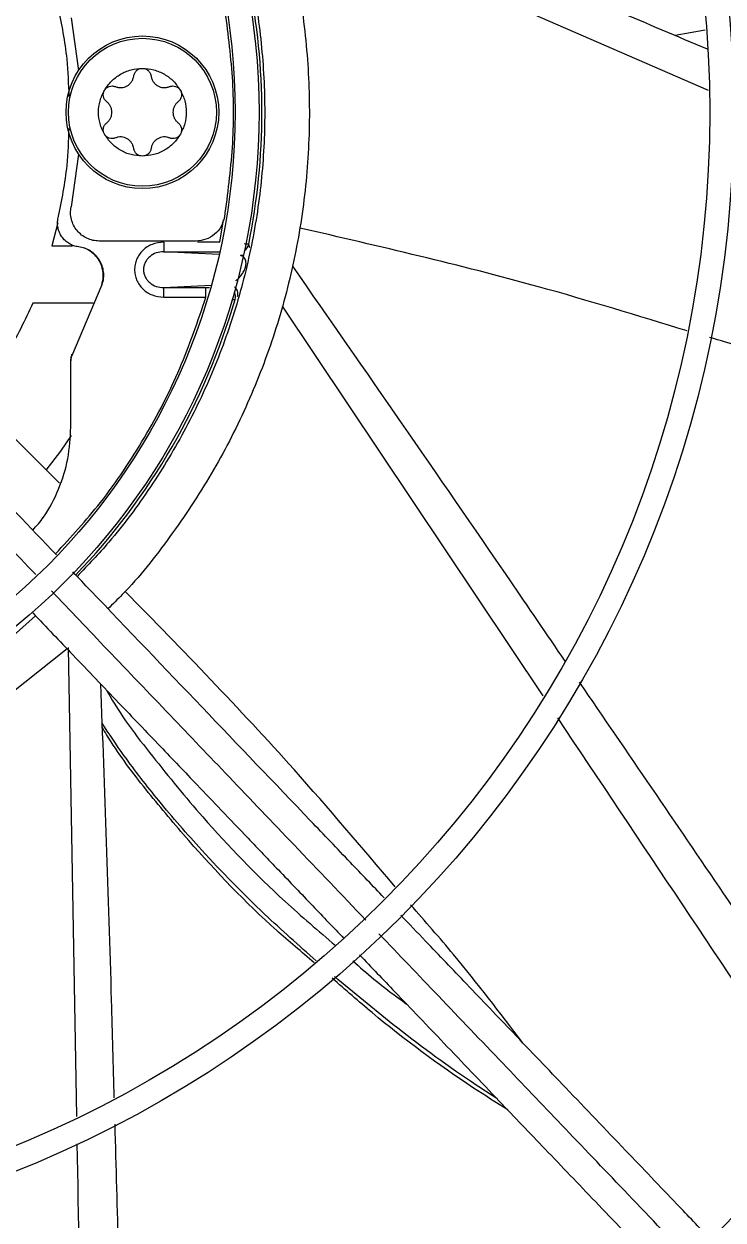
# Model space of a CAD drawing. Header units: inches. Extents: x 1229 to 1453, y -1023 to -720.
# Drawn here: x 1316.885 to 1319.771, y -990.05 to -985.112 of the extents above; entities that cross this region are included whole.
import ezdxf

# ---------------------------------------------------------------- set-up
doc = ezdxf.new("R2010")
doc.units = ezdxf.units.IN
doc.header["$MEASUREMENT"] = 0

msp = doc.modelspace()

# ---------------------------------------------------------------- linework, layer by layer
at = {"color": 18, "linetype": 'Continuous', "lineweight": 25, "true_color": 0x000000}
for p, q in [((1319.711, -985.3871), (1317.9342, -984.6135)), ((1317.0802, -985.0868), (1317.111, -985.3044)), ((1319.6974, -985.1382), (1319.5736, -985.1602)), ((1317.111, -985.6499), (1317.0802, -985.8676)), ((1317.6944, -986.0133), (1317.7086, -985.9213)), ((1317.0256, -985.9332), (1317.0004, -986.0284)), ((1317.5962, -986.0087), (1317.196, -986.0087)), ((1317.6944, -986.0133), (1317.6013, -986.0133)), ((1317.8175, -986.0373), (1317.8131, -986.0224)), ((1317.0004, -986.0284), (1317.0855, -986.0284)), ((1317.6912, -986.0642), (1317.4621, -986.0527)), ((1317.4621, -986.0527), (1317.6938, -986.0527)), ((1317.0835, -986.4843), (1317.2086, -986.1878)), ((1317.2086, -986.1878), (1317.2066, -986.1875)), ((1317.4621, -986.2009), (1317.6591, -986.191)), ((1317.4621, -986.2009), (1317.6367, -986.2009)), ((1317.6367, -986.2009), (1317.6518, -986.2009)), ((1317.1713, -986.2646), (1316.9224, -986.2646)), ((1317.4621, -986.2403), (1317.6367, -986.2403)), ((1319.0279, -987.8862), (1317.9529, -986.2772)), ((1317.0791, -986.4939), (1317.0791, -986.5024)), ((1317.0791, -986.7764), (1317.0791, -986.5024)), ((1317.0835, -986.4843), (1317.0834, -986.4762)), ((1316.6887, -986.6655), (1317.0316, -987.0084)), ((1316.9336, -987.5558), (1316.828, -987.6486)), ((1317.0633, -987.6915), (1316.828, -987.8791)), ((1317.1036, -989.6216), (1317.0692, -987.6869))]:
    msp.add_line(p, q, dxfattribs=at)
at = {"color": 18, "linetype": 'Continuous', "lineweight": 25, "true_color": 0x000000, "flags": 128}
for points in [[(1317.7916, -986.0666), (1317.7857, -986.0681), (1317.779, -986.0687)], [(1316.9773, -986.9541), (1317.037, -986.8754), (1317.0817, -986.8116)]]:
    msp.add_lwpolyline(points, dxfattribs=at)
at = {"color": 18, "linetype": 'Continuous', "lineweight": 25, "true_color": 0x000000}
for centre, radius in [((1315.1106, -985.4772), 8.5704), ((1315.1106, -985.4772), 8.472), ((1315.1106, -985.4772), 6.6478), ((1315.1106, -985.4772), 6.5493), ((1315.1106, -985.4772), 4.7037), ((1315.1106, -985.4772), 4.6053), ((1315.1106, -985.4772), 2.745), ((1315.1106, -985.4772), 2.6465), ((1317.3744, -985.4772), 0.315), ((1317.3744, -985.4772), 0.3053)]:
    msp.add_circle(centre, radius, dxfattribs=at)
for centre, radius, start, end in [((1315.1106, -985.4772), 2.7569, 348.5929, 11.4071), ((1317.7745, -986.0146), 0.0394, 302.4194, 348.5852), ((1317.7192, -986.2389), 0.0394, 343.733, 29.8951), ((1315.1106, -985.4772), 2.7569, 316.1598, 343.7218), ((1315.1106, -985.4772), 12.9331, 283.26667, 346.73333)]:
    msp.add_arc(centre, radius, start, end, dxfattribs=at)
for points, knots in [([(1303.4011, -985.4772), (1303.4059, -985.2217), (1303.4156, -984.7108), (1303.4936, -983.9477), (1303.6177, -983.1911), (1303.792, -982.4444), (1304.0146, -981.7106), (1304.2847, -980.9929), (1304.6012, -980.2945), (1304.9626, -979.6182), (1305.3675, -978.9671), (1305.8142, -978.3438), (1306.3006, -977.751), (1306.8248, -977.1914), (1307.3845, -976.6672), (1307.9772, -976.1807), (1308.6005, -975.7341), (1309.2517, -975.3292), (1309.9279, -974.9677), (1310.6264, -974.6513), (1311.344, -974.3812), (1312.0778, -974.1586), (1312.8246, -973.9844), (1313.5811, -973.8595), (1314.3442, -973.7844), (1315.1106, -973.7593), (1315.877, -973.7844), (1316.6401, -973.8595), (1317.3967, -973.9844), (1318.1434, -974.1586), (1318.8772, -974.3812), (1319.5949, -974.6513), (1320.2933, -974.9677), (1320.9696, -975.3292), (1321.6207, -975.7341), (1322.244, -976.1807), (1322.8368, -976.6672), (1323.3964, -977.1914), (1323.9206, -977.751), (1324.407, -978.3438), (1324.8537, -978.9671), (1325.2586, -979.6182), (1325.6201, -980.2945), (1325.9365, -980.9929), (1326.2066, -981.7106), (1326.4292, -982.4444), (1326.6035, -983.1911), (1326.7277, -983.9477), (1326.8056, -984.7108), (1326.8153, -985.2217), (1326.8201, -985.4772)], [0, 0, 0, 0, 0.020833, 0.041667, 0.0625, 0.083333, 0.104167, 0.125, 0.145833, 0.166667, 0.1875, 0.208333, 0.229167, 0.25, 0.270833, 0.291667, 0.3125, 0.333333, 0.354167, 0.375, 0.395833, 0.416667, 0.4375, 0.458333, 0.479167, 0.5, 0.520833, 0.541667, 0.5625, 0.583333, 0.604167, 0.625, 0.645833, 0.666667, 0.6875, 0.708333, 0.729167, 0.75, 0.770833, 0.791667, 0.8125, 0.833333, 0.854167, 0.875, 0.895833, 0.916667, 0.9375, 0.958333, 0.979167, 1, 1, 1, 1]), ([(1317.3244, -983.525), (1317.386, -983.5982), (1317.5142, -983.7506), (1317.6768, -984.0065), (1317.8173, -984.2833), (1317.9274, -984.5738), (1318.0067, -984.874), (1318.0539, -985.181), (1318.0688, -985.4912), (1318.051, -985.8013), (1318.0008, -986.1078), (1317.9188, -986.4073), (1317.8057, -986.6965), (1317.6634, -986.9728), (1317.4911, -987.2307), (1317.3462, -987.4161), (1317.252, -987.5071), (1317.2322, -987.5263)], [0, 0, 0, 0, 0.065205, 0.135665, 0.206125, 0.276585, 0.347045, 0.417505, 0.487965, 0.558425, 0.628885, 0.699345, 0.769805, 0.840265, 0.910725, 0.981185, 1, 1, 1, 1]), ([(1317.1899, -983.6536), (1317.236, -983.7068), (1317.3444, -983.832), (1317.488, -984.0502), (1317.6228, -984.3018), (1317.7302, -984.5665), (1317.81, -984.8407), (1317.8611, -985.1216), (1317.8831, -985.4064), (1317.8757, -985.6919), (1317.8389, -985.9751), (1317.7733, -986.253), (1317.6793, -986.5227), (1317.5584, -986.7814), (1317.4106, -987.0256), (1317.2598, -987.2314), (1317.1493, -987.3465), (1317.1047, -987.3929)], [0, 0, 0, 0, 0.051393, 0.12075, 0.190107, 0.259464, 0.328821, 0.398178, 0.467535, 0.536892, 0.606249, 0.675606, 0.744963, 0.81432, 0.883677, 0.953035, 1, 1, 1, 1]), ([(1317.8801, -984.4532), (1318.3649, -984.6536), (1318.9742, -984.9056), (1319.5807, -985.1631), (1319.7047, -985.2157)], [0, 0, 0, 0, 0.795557, 1, 1, 1, 1]), ([(1317.0721, -985.4127), (1317.0704, -985.361), (1317.0663, -985.2359), (1317.0413, -985.1132), (1317.0267, -985.0412)], [0, 0, 0, 0, 0.413893, 1, 1, 1, 1]), ([(1317.7127, -985.0444), (1317.7254, -985.1402), (1317.7508, -985.3318), (1317.7508, -985.6226), (1317.7254, -985.8142), (1317.7127, -985.9099)], [0, 0, 0, 0, 0.333333, 0.666667, 1, 1, 1, 1]), ([(1317.2176, -985.3866), (1317.2265, -985.3735), (1317.2444, -985.3473), (1317.2829, -985.3188), (1317.3269, -985.2997), (1317.3586, -985.2973), (1317.3744, -985.2961)], [0, 0, 0, 0, 0.25, 0.5, 0.749998, 1, 1, 1, 1]), ([(1317.2628, -985.3712), (1317.2668, -985.3726), (1317.2748, -985.3753), (1317.2875, -985.3757), (1317.3, -985.3735), (1317.3116, -985.3685), (1317.3218, -985.3609), (1317.33, -985.3512), (1317.336, -985.34), (1317.3376, -985.3317), (1317.3384, -985.3276)], [0, 0, 0, 0, 0.124999, 0.249994, 0.375002, 0.500001, 0.625002, 0.749998, 0.875001, 1, 1, 1, 1]), ([(1317.3384, -985.3276), (1317.3395, -985.3233), (1317.3415, -985.3148), (1317.35, -985.3045), (1317.3613, -985.2974), (1317.37, -985.2965), (1317.3744, -985.2961)], [0, 0, 0, 0, 0.249996, 0.499996, 0.749999, 1, 1, 1, 1]), ([(1317.3744, -985.2961), (1317.3787, -985.2965), (1317.3874, -985.2974), (1317.3988, -985.3045), (1317.4073, -985.3148), (1317.4093, -985.3233), (1317.4103, -985.3276)], [0, 0, 0, 0, 0.250001, 0.500004, 0.750003, 1, 1, 1, 1]), ([(1317.3744, -985.2961), (1317.3902, -985.2973), (1317.4218, -985.2997), (1317.4659, -985.3188), (1317.5044, -985.3473), (1317.5223, -985.3735), (1317.5312, -985.3866)], [0, 0, 0, 0, 0.250002, 0.5, 0.75, 1, 1, 1, 1]), ([(1317.4103, -985.3276), (1317.4112, -985.3317), (1317.4128, -985.34), (1317.4188, -985.3512), (1317.427, -985.3609), (1317.4372, -985.3685), (1317.4488, -985.3735), (1317.4613, -985.3757), (1317.474, -985.3753), (1317.482, -985.3726), (1317.486, -985.3712)], [0, 0, 0, 0, 0.1249987, 0.250002, 0.3749977, 0.4999986, 0.6249977, 0.7500058, 0.8750009, 1, 1, 1, 1]), ([(1317.2176, -985.3866), (1317.2201, -985.3831), (1317.2253, -985.376), (1317.2371, -985.3698), (1317.2502, -985.3675), (1317.2586, -985.37), (1317.2628, -985.3712)], [0, 0, 0, 0, 0.249995, 0.499989, 0.749994, 1, 1, 1, 1]), ([(1317.486, -985.3712), (1317.4902, -985.37), (1317.4986, -985.3675), (1317.5117, -985.3698), (1317.5235, -985.376), (1317.5287, -985.3831), (1317.5312, -985.3866)], [0, 0, 0, 0, 0.250006, 0.500011, 0.750005, 1, 1, 1, 1]), ([(1317.2176, -985.5677), (1317.2107, -985.5534), (1317.1969, -985.5248), (1317.1915, -985.4772), (1317.1969, -985.4295), (1317.2107, -985.4009), (1317.2176, -985.3866)], [0, 0, 0, 0, 0.250001, 0.5, 0.749999, 1, 1, 1, 1]), ([(1317.2269, -985.4335), (1317.2237, -985.4305), (1317.2173, -985.4245), (1317.2127, -985.4119), (1317.2122, -985.3986), (1317.2158, -985.3906), (1317.2176, -985.3866)], [0, 0, 0, 0, 0.249994, 0.499995, 0.749996, 1, 1, 1, 1]), ([(1317.5312, -985.3866), (1317.533, -985.3906), (1317.5366, -985.3986), (1317.5361, -985.4119), (1317.5314, -985.4245), (1317.5251, -985.4305), (1317.5219, -985.4335)], [0, 0, 0, 0, 0.250002, 0.500001, 0.749993, 1, 1, 1, 1]), ([(1317.5312, -985.3866), (1317.5381, -985.4009), (1317.5518, -985.4295), (1317.5573, -985.4772), (1317.5518, -985.5248), (1317.5381, -985.5534), (1317.5312, -985.5677)], [0, 0, 0, 0, 0.250001, 0.5, 0.749999, 1, 1, 1, 1]), ([(1326.8201, -985.4772), (1326.8153, -985.7326), (1326.8056, -986.2436), (1326.7277, -987.0067), (1326.6035, -987.7632), (1326.4292, -988.51), (1326.2066, -989.2438), (1325.9365, -989.9614), (1325.6201, -990.6599), (1325.2586, -991.3361), (1324.8537, -991.9873), (1324.407, -992.6106), (1323.9206, -993.2033), (1323.3964, -993.763), (1322.8368, -994.2871), (1322.244, -994.7736), (1321.6207, -995.2202), (1320.9696, -995.6252), (1320.2933, -995.9866), (1319.5949, -996.3031), (1318.8772, -996.5732), (1318.1434, -996.7958), (1317.3967, -996.9699), (1316.6401, -997.0948), (1315.877, -997.17), (1315.1106, -997.1951), (1314.3442, -997.17), (1313.5811, -997.0948), (1312.8246, -996.9699), (1312.0778, -996.7958), (1311.344, -996.5732), (1310.6264, -996.3031), (1309.9279, -995.9866), (1309.2517, -995.6252), (1308.6005, -995.2202), (1307.9772, -994.7736), (1307.3845, -994.2871), (1306.8248, -993.763), (1306.3006, -993.2033), (1305.8142, -992.6106), (1305.3675, -991.9873), (1304.9626, -991.3361), (1304.6012, -990.6599), (1304.2847, -989.9614), (1304.0146, -989.2438), (1303.792, -988.51), (1303.6177, -987.7632), (1303.4936, -987.0067), (1303.4156, -986.2436), (1303.4059, -985.7326), (1303.4011, -985.4772)], [0, 0, 0, 0, 0.020833, 0.041667, 0.0625, 0.083333, 0.104167, 0.125, 0.145833, 0.166667, 0.1875, 0.208333, 0.229167, 0.25, 0.270833, 0.291667, 0.3125, 0.333333, 0.354167, 0.375, 0.395833, 0.416667, 0.4375, 0.458333, 0.479167, 0.5, 0.520833, 0.541667, 0.5625, 0.583333, 0.604167, 0.625, 0.645833, 0.666667, 0.6875, 0.708333, 0.729167, 0.75, 0.770833, 0.791667, 0.8125, 0.833333, 0.854167, 0.875, 0.895833, 0.916667, 0.9375, 0.958333, 0.979167, 1, 1, 1, 1]), ([(1317.2269, -985.5208), (1317.23, -985.5181), (1317.2363, -985.5125), (1317.2431, -985.5017), (1317.2474, -985.4898), (1317.2489, -985.4772), (1317.2474, -985.4646), (1317.2431, -985.4526), (1317.2363, -985.4418), (1317.23, -985.4363), (1317.2269, -985.4335)], [0, 0, 0, 0, 0.125003, 0.250002, 0.374999, 0.5, 0.625001, 0.749998, 0.874997, 1, 1, 1, 1]), ([(1317.5219, -985.4335), (1317.5188, -985.4363), (1317.5124, -985.4418), (1317.5057, -985.4526), (1317.5014, -985.4646), (1317.4999, -985.4772), (1317.5014, -985.4898), (1317.5057, -985.5017), (1317.5124, -985.5125), (1317.5188, -985.5181), (1317.5219, -985.5208)], [0, 0, 0, 0, 0.125003, 0.250002, 0.374999, 0.5, 0.625001, 0.749998, 0.874997, 1, 1, 1, 1]), ([(1317.2176, -985.5677), (1317.2158, -985.5637), (1317.2122, -985.5557), (1317.2127, -985.5424), (1317.2173, -985.5299), (1317.2237, -985.5239), (1317.2269, -985.5208)], [0, 0, 0, 0, 0.250004, 0.500005, 0.750006, 1, 1, 1, 1]), ([(1317.5219, -985.5208), (1317.5251, -985.5239), (1317.5314, -985.5299), (1317.5361, -985.5424), (1317.5366, -985.5557), (1317.533, -985.5637), (1317.5312, -985.5677)], [0, 0, 0, 0, 0.249994, 0.499995, 0.749996, 1, 1, 1, 1]), ([(1317.0267, -985.9131), (1317.0413, -985.8412), (1317.0662, -985.7191), (1317.0703, -985.5947), (1317.072, -985.5436)], [0, 0, 0, 0, 0.589248, 1, 1, 1, 1]), ([(1317.2628, -985.5831), (1317.2586, -985.5843), (1317.2502, -985.5868), (1317.2371, -985.5846), (1317.2253, -985.5783), (1317.2201, -985.5713), (1317.2176, -985.5677)], [0, 0, 0, 0, 0.250006, 0.500011, 0.750005, 1, 1, 1, 1]), ([(1317.3744, -985.6583), (1317.3586, -985.6571), (1317.3269, -985.6547), (1317.2829, -985.6356), (1317.2444, -985.607), (1317.2265, -985.5808), (1317.2176, -985.5677)], [0, 0, 0, 0, 0.250002, 0.5, 0.75, 1, 1, 1, 1]), ([(1317.3384, -985.6268), (1317.3376, -985.6226), (1317.336, -985.6144), (1317.33, -985.6031), (1317.3218, -985.5934), (1317.3116, -985.5859), (1317.3, -985.5808), (1317.2875, -985.5786), (1317.2748, -985.5791), (1317.2668, -985.5818), (1317.2628, -985.5831)], [0, 0, 0, 0, 0.124999, 0.250002, 0.374998, 0.499999, 0.624998, 0.750006, 0.875001, 1, 1, 1, 1]), ([(1317.5312, -985.5677), (1317.5223, -985.5808), (1317.5044, -985.607), (1317.4659, -985.6356), (1317.4218, -985.6547), (1317.3902, -985.6571), (1317.3744, -985.6583)], [0, 0, 0, 0, 0.25, 0.5, 0.749998, 1, 1, 1, 1]), ([(1317.486, -985.5831), (1317.482, -985.5818), (1317.474, -985.5791), (1317.4613, -985.5786), (1317.4488, -985.5808), (1317.4372, -985.5859), (1317.427, -985.5934), (1317.4188, -985.6031), (1317.4128, -985.6144), (1317.4112, -985.6226), (1317.4103, -985.6268)], [0, 0, 0, 0, 0.124999, 0.249994, 0.375002, 0.500001, 0.625002, 0.749998, 0.875001, 1, 1, 1, 1]), ([(1317.5312, -985.5677), (1317.5287, -985.5713), (1317.5235, -985.5783), (1317.5117, -985.5846), (1317.4986, -985.5868), (1317.4902, -985.5843), (1317.486, -985.5831)], [0, 0, 0, 0, 0.249995, 0.499989, 0.749994, 1, 1, 1, 1]), ([(1317.3744, -985.6583), (1317.37, -985.6578), (1317.3613, -985.6569), (1317.35, -985.6498), (1317.3415, -985.6395), (1317.3395, -985.631), (1317.3384, -985.6268)], [0, 0, 0, 0, 0.250001, 0.500003, 0.750003, 1, 1, 1, 1]), ([(1317.4103, -985.6268), (1317.4093, -985.631), (1317.4073, -985.6395), (1317.3988, -985.6498), (1317.3874, -985.6569), (1317.3787, -985.6578), (1317.3744, -985.6583)], [0, 0, 0, 0, 0.249996, 0.499995, 0.749998, 1, 1, 1, 1]), ([(1317.196, -986.0087), (1317.1873, -986.0081), (1317.1699, -986.007), (1317.1451, -985.9981), (1317.1228, -985.9845), (1317.104, -985.9661), (1317.0897, -985.9441), (1317.0806, -985.9196), (1317.0767, -985.8935), (1317.079, -985.8762), (1317.0802, -985.8676)], [0, 0, 0, 0, 0.124998, 0.249999, 0.375002, 0.500001, 0.624999, 0.749999, 0.875, 1, 1, 1, 1]), ([(1317.1108, -986.0327), (1317.104, -986.0314), (1317.0905, -986.029), (1317.0718, -986.02), (1317.0552, -986.0076), (1317.0416, -985.992), (1317.0315, -985.9739), (1317.0255, -985.9541), (1317.0233, -985.9335), (1317.0256, -985.9199), (1317.0267, -985.9131)], [0, 0, 0, 0, 0.124975, 0.250008, 0.374946, 0.500011, 0.62494, 0.750006, 0.874968, 1, 1, 1, 1]), ([(1317.7127, -985.9099), (1317.709, -985.9234), (1317.7017, -985.9502), (1317.6739, -985.9823), (1317.6377, -986.0044), (1317.61, -986.0073), (1317.5962, -986.0087)], [0, 0, 0, 0, 0.25, 0.499997, 0.749999, 1, 1, 1, 1]), ([(1317.0199, -987.3042), (1316.9099, -987.1891), (1316.6949, -986.9641), (1316.3756, -986.63), (1316.1396, -986.3829), (1315.9825, -986.2185), (1315.9039, -986.1364), (1315.8198, -986.0484), (1315.7619, -985.9878), (1315.7295, -985.9538)], [0, 0, 0, 0, 0.256102, 0.500516, 0.742267, 0.804636, 0.865496, 0.924706, 1, 1, 1, 1]), ([(1319.6229, -986.3794), (1319.4186, -986.3168), (1318.8912, -986.1554), (1318.3537, -986.0312), (1318.0244, -985.9551)], [0, 0, 0, 0, 0.387334, 1, 1, 1, 1]), ([(1317.4621, -986.0133), (1317.4459, -986.0151), (1317.4141, -986.0186), (1317.3741, -986.0454), (1317.3522, -986.0771), (1317.3434, -986.1051), (1317.3413, -986.1268), (1317.3434, -986.1484), (1317.3522, -986.1765), (1317.3741, -986.2081), (1317.4141, -986.2349), (1317.4459, -986.2385), (1317.4621, -986.2403)], [0, 0, 0, 0, 0.1320769, 0.2598013, 0.3815991, 0.4408935, 0.499999, 0.559044, 0.6183991, 0.7401953, 0.8679229, 1, 1, 1, 1]), ([(1317.4621, -986.0133), (1317.4621, -986.0184), (1317.4621, -986.0286), (1317.4621, -986.0415), (1317.4621, -986.0506), (1317.4621, -986.052), (1317.4621, -986.0527)], [0, 0, 0, 0, 0.2500027, 0.5000004, 0.7499957, 1, 1, 1, 1]), ([(1317.8131, -986.0224), (1317.8121, -986.0222), (1317.8107, -986.0219), (1317.7984, -986.0209), (1317.7951, -986.0206)], [0, 0, 0, 0, 0.732266, 1, 1, 1, 1]), ([(1316.9343, -987.3856), (1316.8514, -987.2988), (1316.6934, -987.1335), (1316.47, -986.8997), (1316.2731, -986.6936), (1316.1029, -986.5156), (1315.9569, -986.3628), (1315.8326, -986.2327), (1315.7338, -986.1293), (1315.6761, -986.0689), (1315.6532, -986.0449)], [0, 0, 0, 0, 0.1943204, 0.370458, 0.5233694, 0.6554345, 0.7687186, 0.8650907, 0.9463445, 1, 1, 1, 1]), ([(1317.2086, -986.1878), (1317.2108, -986.1793), (1317.2154, -986.1624), (1317.2149, -986.136), (1317.209, -986.1103), (1317.1975, -986.0866), (1317.181, -986.0659), (1317.1604, -986.0494), (1317.1367, -986.0375), (1317.1194, -986.0343), (1317.1108, -986.0327)], [0, 0, 0, 0, 0.124816, 0.249647, 0.374521, 0.499466, 0.624498, 0.749615, 0.874795, 1, 1, 1, 1]), ([(1317.2066, -986.1875), (1317.2087, -986.1798), (1317.2131, -986.164), (1317.2132, -986.1383), (1317.2078, -986.1119), (1317.1961, -986.0868), (1317.1788, -986.065), (1317.1574, -986.0488), (1317.1416, -986.0399), (1317.133, -986.0379), (1317.1328, -986.0378)], [0, 0, 0, 0, 0.128054, 0.266044, 0.411622, 0.561417, 0.711425, 0.857607, 0.996497, 1, 1, 1, 1]), ([(1317.4621, -986.0527), (1317.4516, -986.0536), (1317.4308, -986.0556), (1317.4076, -986.0693), (1317.3933, -986.0842), (1317.3852, -986.0974), (1317.3802, -986.1117), (1317.3784, -986.1268), (1317.3802, -986.1419), (1317.3852, -986.1562), (1317.3933, -986.1693), (1317.4076, -986.1842), (1317.4308, -986.198), (1317.4516, -986.1999), (1317.4621, -986.2009)], [0, 0, 0, 0, 0.1276416, 0.2537262, 0.3179388, 0.3778799, 0.4396877, 0.4999995, 0.5603049, 0.6221193, 0.6820495, 0.7462737, 0.8723584, 1, 1, 1, 1]), ([(1317.7606, -986.1714), (1317.7638, -986.1689), (1317.771, -986.1631), (1317.7818, -986.151), (1317.791, -986.1374), (1317.7963, -986.1264), (1317.7984, -986.1206), (1317.7994, -986.1174), (1317.8003, -986.1142), (1317.801, -986.111), (1317.8015, -986.1081), (1317.8019, -986.1045), (1317.8023, -986.0968), (1317.801, -986.0898), (1317.7979, -986.0811), (1317.7929, -986.0748), (1317.7862, -986.0702), (1317.7814, -986.0692), (1317.779, -986.0687)], [0, 0, 0, 0, 0.125666, 0.285708, 0.382491, 0.417981, 0.427524, 0.435847, 0.443425, 0.450875, 0.458842, 0.466921, 0.483322, 0.547434, 0.611137, 0.740131, 0.869233, 1, 1, 1, 1]), ([(1317.9941, -986.113), (1318.2935, -986.5438), (1318.6704, -987.0858), (1319.0419, -987.631), (1319.1182, -987.743)], [0, 0, 0, 0, 0.794563, 1, 1, 1, 1]), ([(1317.4621, -986.2403), (1317.4621, -986.2352), (1317.4621, -986.225), (1317.4621, -986.212), (1317.4621, -986.2029), (1317.4621, -986.2016), (1317.4621, -986.2009)], [0, 0, 0, 0, 0.2500031, 0.5000001, 0.7499959, 1, 1, 1, 1]), ([(1317.6367, -986.2403), (1317.6367, -986.2352), (1317.6367, -986.225), (1317.6367, -986.212), (1317.6367, -986.2029), (1317.6367, -986.2016), (1317.6367, -986.2009)], [0, 0, 0, 0, 0.2500031, 0.5000001, 0.7499959, 1, 1, 1, 1]), ([(1317.7669, -986.2376), (1317.7675, -986.2349), (1317.7687, -986.2293), (1317.7682, -986.2204), (1317.7656, -986.2113), (1317.7611, -986.2032), (1317.7568, -986.1991), (1317.7548, -986.1972)], [0, 0, 0, 0, 0.184965, 0.38544, 0.597748, 0.816462, 1, 1, 1, 1]), ([(1316.9224, -986.2646), (1316.8893, -986.3348), (1316.8232, -986.4754), (1316.7335, -986.6021), (1316.6887, -986.6655)], [0, 0, 0, 0, 0.5, 1, 1, 1, 1]), ([(1317.0156, -987.2997), (1317.0791, -987.2306), (1317.216, -987.0816), (1317.3868, -986.8231), (1317.5352, -986.5393), (1317.6031, -986.3392), (1317.6367, -986.2403)], [0, 0, 0, 0, 0.226917, 0.489144, 0.747423, 1, 1, 1, 1]), ([(1317.7429, -986.2493), (1317.7447, -986.2495), (1317.7539, -986.2501), (1317.7556, -986.25), (1317.757, -986.2499)], [0, 0, 0, 0, 0.198093, 1, 1, 1, 1]), ([(1321.4671, -987.0324), (1321.2868, -986.9586), (1320.7963, -986.758), (1320.2106, -986.5514), (1319.8021, -986.4321), (1319.7153, -986.4068)], [0, 0, 0, 0, 0.314016, 0.854271, 1, 1, 1, 1]), ([(1317.0834, -986.4762), (1317.0822, -986.479), (1317.0797, -986.4847), (1317.0793, -986.4909), (1317.0791, -986.4939)], [0, 0, 0, 0, 0.499994, 1, 1, 1, 1]), ([(1317.0791, -986.5024), (1317.0793, -986.4992), (1317.0797, -986.4929), (1317.0822, -986.4872), (1317.0835, -986.4843)], [0, 0, 0, 0, 0.500181, 1, 1, 1, 1]), ([(1316.9222, -987.202), (1316.9375, -987.1844), (1316.9815, -987.1339), (1317.0312, -987.0337), (1317.0718, -986.9079), (1317.0767, -986.8202), (1317.0791, -986.7764)], [0, 0, 0, 0, 0.150096, 0.433398, 0.716699, 1, 1, 1, 1]), ([(1318.3719, -988.719), (1318.3256, -988.6705), (1318.2246, -988.5648), (1317.9742, -988.3028), (1317.6171, -987.9291), (1317.2896, -987.5864), (1317.1115, -987.4), (1317.0866, -987.374)], [0, 0, 0, 0, 0.108351, 0.236551, 0.585439, 0.942123, 1, 1, 1, 1]), ([(1318.2969, -988.8114), (1318.1981, -988.708), (1318.01, -988.5112), (1317.7405, -988.2292), (1317.4837, -987.9605), (1317.2393, -987.7047), (1317.0759, -987.5337), (1316.9987, -987.4529)], [0, 0, 0, 0, 0.228869, 0.435816, 0.623228, 0.822029, 1, 1, 1, 1]), ([(1318.417, -988.6735), (1318.2796, -988.5112), (1317.9238, -988.091), (1317.5394, -987.6966), (1317.3035, -987.4546)], [0, 0, 0, 0, 0.386296, 1, 1, 1, 1]), ([(1316.922, -987.5436), (1316.9774, -987.6016), (1317.0954, -987.7251), (1317.2709, -987.9088), (1317.4417, -988.0875), (1317.5828, -988.2351), (1317.7034, -988.3614), (1317.8153, -988.4784), (1317.9412, -988.6102), (1318.0729, -988.748), (1318.1627, -988.842), (1318.2055, -988.8867)], [0, 0, 0, 0, 0.129135, 0.275255, 0.409584, 0.527882, 0.605044, 0.691582, 0.789421, 0.899807, 1, 1, 1, 1]), ([(1317.2016, -987.8362), (1317.2173, -988.272), (1317.238, -988.8419), (1317.2533, -989.4115), (1317.2569, -989.5455)], [0, 0, 0, 0, 0.764752, 1, 1, 1, 1]), ([(1319.177, -987.8292), (1319.3761, -988.1203), (1319.7504, -988.6673), (1320.1199, -989.2161), (1320.2928, -989.4729)], [0, 0, 0, 0, 0.53209, 1, 1, 1, 1]), ([(1317.2264, -987.8622), (1317.2274, -987.864), (1317.2804, -987.9617), (1317.4149, -988.1363), (1317.6548, -988.4294), (1317.9076, -988.6906), (1318.101, -988.8562), (1318.171, -988.9162)], [0, 0, 0, 0, 0.004362, 0.233888, 0.462783, 0.805497, 1, 1, 1, 1]), ([(1318.0921, -988.98), (1318.0203, -988.9163), (1317.8559, -988.7703), (1317.6392, -988.5488), (1317.4476, -988.3284), (1317.3102, -988.1529), (1317.2369, -988.0424), (1317.207, -987.9973)], [0, 0, 0, 0, 0.216618, 0.49599, 0.699866, 0.877434, 1, 1, 1, 1]), ([(1320.1819, -989.6109), (1320.1598, -989.5779), (1319.7955, -989.0342), (1319.4308, -988.4887), (1319.0883, -987.9764)], [0, 0, 0, 0, 0.060733, 1, 1, 1, 1]), ([(1318.0833, -988.9871), (1318.0313, -988.9431), (1317.8467, -988.7872), (1317.6193, -988.5502), (1317.3973, -988.2853), (1317.2771, -988.1291), (1317.2199, -988.0348), (1317.2076, -988.0145)], [0, 0, 0, 0, 0.155108, 0.550215, 0.747896, 0.945655, 1, 1, 1, 1]), ([(1318.9425, -989.316), (1318.8497, -989.1939), (1318.7021, -988.9997), (1318.5412, -988.8164), (1318.4815, -988.7483)], [0, 0, 0, 0, 0.628598, 1, 1, 1, 1]), ([(1319.7164, -990.1259), (1319.6712, -990.0786), (1319.5554, -989.9575), (1319.3573, -989.7501), (1319.1318, -989.5141), (1318.9129, -989.2851), (1318.7199, -989.0831), (1318.5655, -988.9215), (1318.4749, -988.8268), (1318.4409, -988.7911)], [0, 0, 0, 0, 0.106777, 0.27357, 0.467156, 0.637764, 0.788021, 0.920206, 1, 1, 1, 1]), ([(1319.639, -990.2159), (1319.5469, -990.1195), (1319.3688, -989.9331), (1319.1096, -989.6619), (1318.8541, -989.3945), (1318.603, -989.1318), (1318.4325, -988.9533), (1318.3506, -988.8676)], [0, 0, 0, 0, 0.215401, 0.416421, 0.604342, 0.810084, 1, 1, 1, 1]), ([(1318.2429, -988.9792), (1318.2713, -989.0047), (1318.3418, -989.0682), (1318.4186, -989.1243), (1318.4645, -989.1578)], [0, 0, 0, 0, 0.403283, 1, 1, 1, 1]), ([(1318.271, -988.9553), (1318.3194, -989.0059), (1318.4353, -989.1272), (1318.6274, -989.3282), (1318.8342, -989.5446), (1319.0427, -989.7628), (1319.2507, -989.9805), (1319.421, -990.1587), (1319.5219, -990.2643), (1319.5472, -990.2908)], [0, 0, 0, 0, 0.113219, 0.271447, 0.450247, 0.598735, 0.761491, 0.940155, 1, 1, 1, 1]), ([(1318.8822, -989.5948), (1318.835, -989.565), (1318.6405, -989.4418), (1318.3972, -989.2611), (1318.2123, -989.0991), (1318.1578, -989.0514)], [0, 0, 0, 0, 0.184186, 0.759427, 1, 1, 1, 1]), ([(1318.8381, -989.5487), (1318.8014, -989.5249), (1318.6533, -989.429), (1318.4284, -989.2613), (1318.2467, -989.1104), (1318.1666, -989.0439)], [0, 0, 0, 0, 0.1556833, 0.627695, 1, 1, 1, 1]), ([(1317.2599, -989.6538), (1317.27, -990.0065), (1317.2892, -990.6687), (1317.3033, -991.3298), (1317.31, -991.6389)], [0, 0, 0, 0, 0.532574, 1, 1, 1, 1]), ([(1317.1421, -991.6989), (1317.1413, -991.6583), (1317.1288, -991.0049), (1317.1169, -990.3498), (1317.1057, -989.7354)], [0, 0, 0, 0, 0.06208, 1, 1, 1, 1])]:
    msp.add_open_spline(points, degree=3, knots=knots, dxfattribs=at)

doc.saveas('drawing.dxf')
